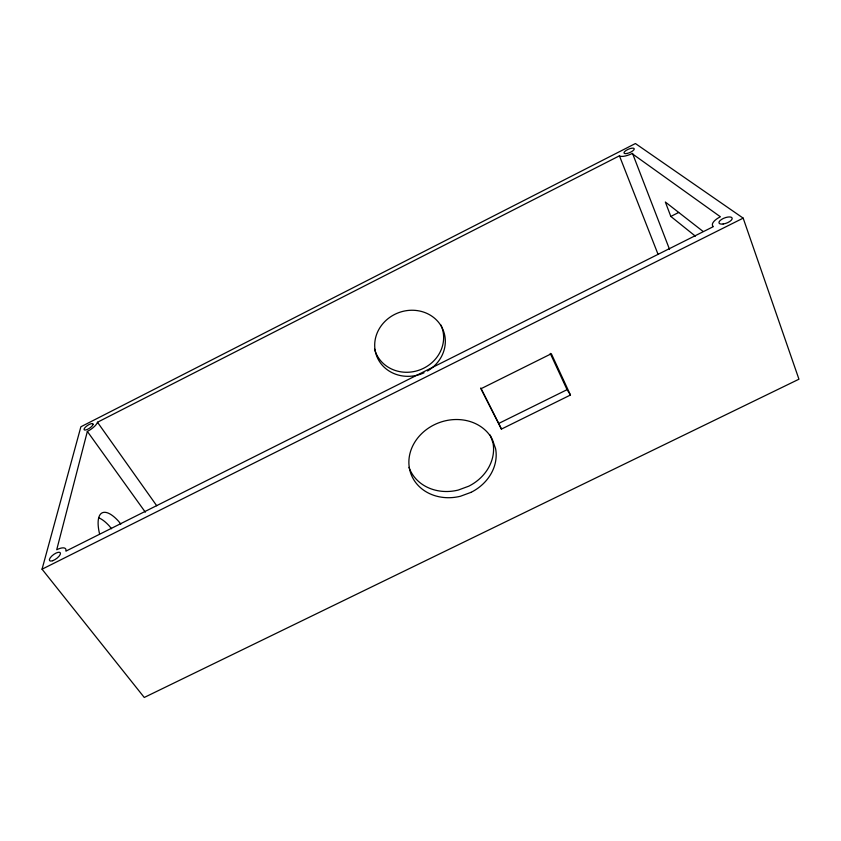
<?xml version="1.0" encoding="UTF-8"?>
<svg xmlns="http://www.w3.org/2000/svg" width="841" height="841" viewBox="0 0 841 841"><rect width="100%" height="100%" fill="white"/><g stroke="black" fill="none" stroke-linecap="round" stroke-linejoin="round"><path stroke-width="1.26" d="M87.359 431.422L56.715 549.751A13.309 4.983 -36.4 0 1 65.903 551.139L713.368 226.618A14.024 5.551 -20.7 0 1 720.39 216.778L632.033 153.577A11.112 3.637 -23.4 0 1 620.301 156.258L619.439 155.816L97.482 422.245A10.565 3.364 -33.5 0 1 87.359 431.422L145.335 512.19M42.05 569.199L80.883 426.776L635.418 143.538L743.171 218.134L798.95 379.207L144.263 697.462L42.05 569.199L743.171 218.134M703.002 231.38L665.347 202.019L670.813 216.431L678.687 212.468M501.415 429.099L498.724 423.444L567.065 389.677L570.461 395.018L501.415 429.099L480.968 388.742L551.339 353.735L570.461 395.018M670.813 216.431L695.37 236.153M111.548 528.747L109.298 525.961A38.36 14.223 63.5 0 0 98.87 517.888M120.831 524.101L118.602 521.294A38.392 13.877 63.5 0 0 99.543 533.783M97.482 422.245L156.741 505.767M480.758 387.964L498.724 423.444M550.245 353.388L567.065 389.677M619.439 155.816L658.019 254.255M632.495 153.325L669.531 249.346M490.25 435.07L493.005 442.965A43.858 38.097 -19.9 0 1 468.752 486.193L458.187 490.082A43.858 38.097 -19.9 0 1 409.01 467.354M440.905 325.015A35.396 32.452 -20.7 0 1 419.554 369.998A35.396 32.452 -20.7 0 1 374.55 349.026M424.064 372.784A35.679 32.652 -20.7 0 1 374.802 342.655A35.679 32.652 -20.7 0 1 428.91 314.387A35.679 32.652 -20.7 0 1 427.533 370.976M93.057 424.295L92.878 424.905A5.277 1.682 -33.5 0 1 88.431 428.847L87.264 429.436A5.277 1.682 -33.5 0 1 84.142 428.931A5.277 1.682 -33.5 0 1 89.051 424.568A5.277 1.682 -33.5 0 1 93.057 424.295M471.076 492.332L460.405 496.264A44.3 38.371 -19.9 0 1 410.366 472.19A44.3 38.371 -19.9 0 1 437.825 423.17A44.3 38.371 -19.9 0 1 492.311 439.307L495.612 448.768A44.3 38.371 -19.9 0 1 471.076 492.332M723.134 224.011A7.012 2.775 -20.7 0 0 732.133 218.04A7.012 2.775 -20.7 0 0 721.441 219.512A7.012 2.775 -20.7 0 0 723.134 224.011M626.892 153.493A5.551 1.819 -23.4 0 0 634.251 148.794A5.551 1.819 -23.4 0 0 626.219 150.36A5.551 1.819 -23.4 0 0 626.892 153.493M52.668 560.716A6.654 2.491 -36.4 0 0 60.447 553.084A6.654 2.491 -36.4 0 0 51.669 556.153A6.654 2.491 -36.4 0 0 52.668 560.716"/></g></svg>
